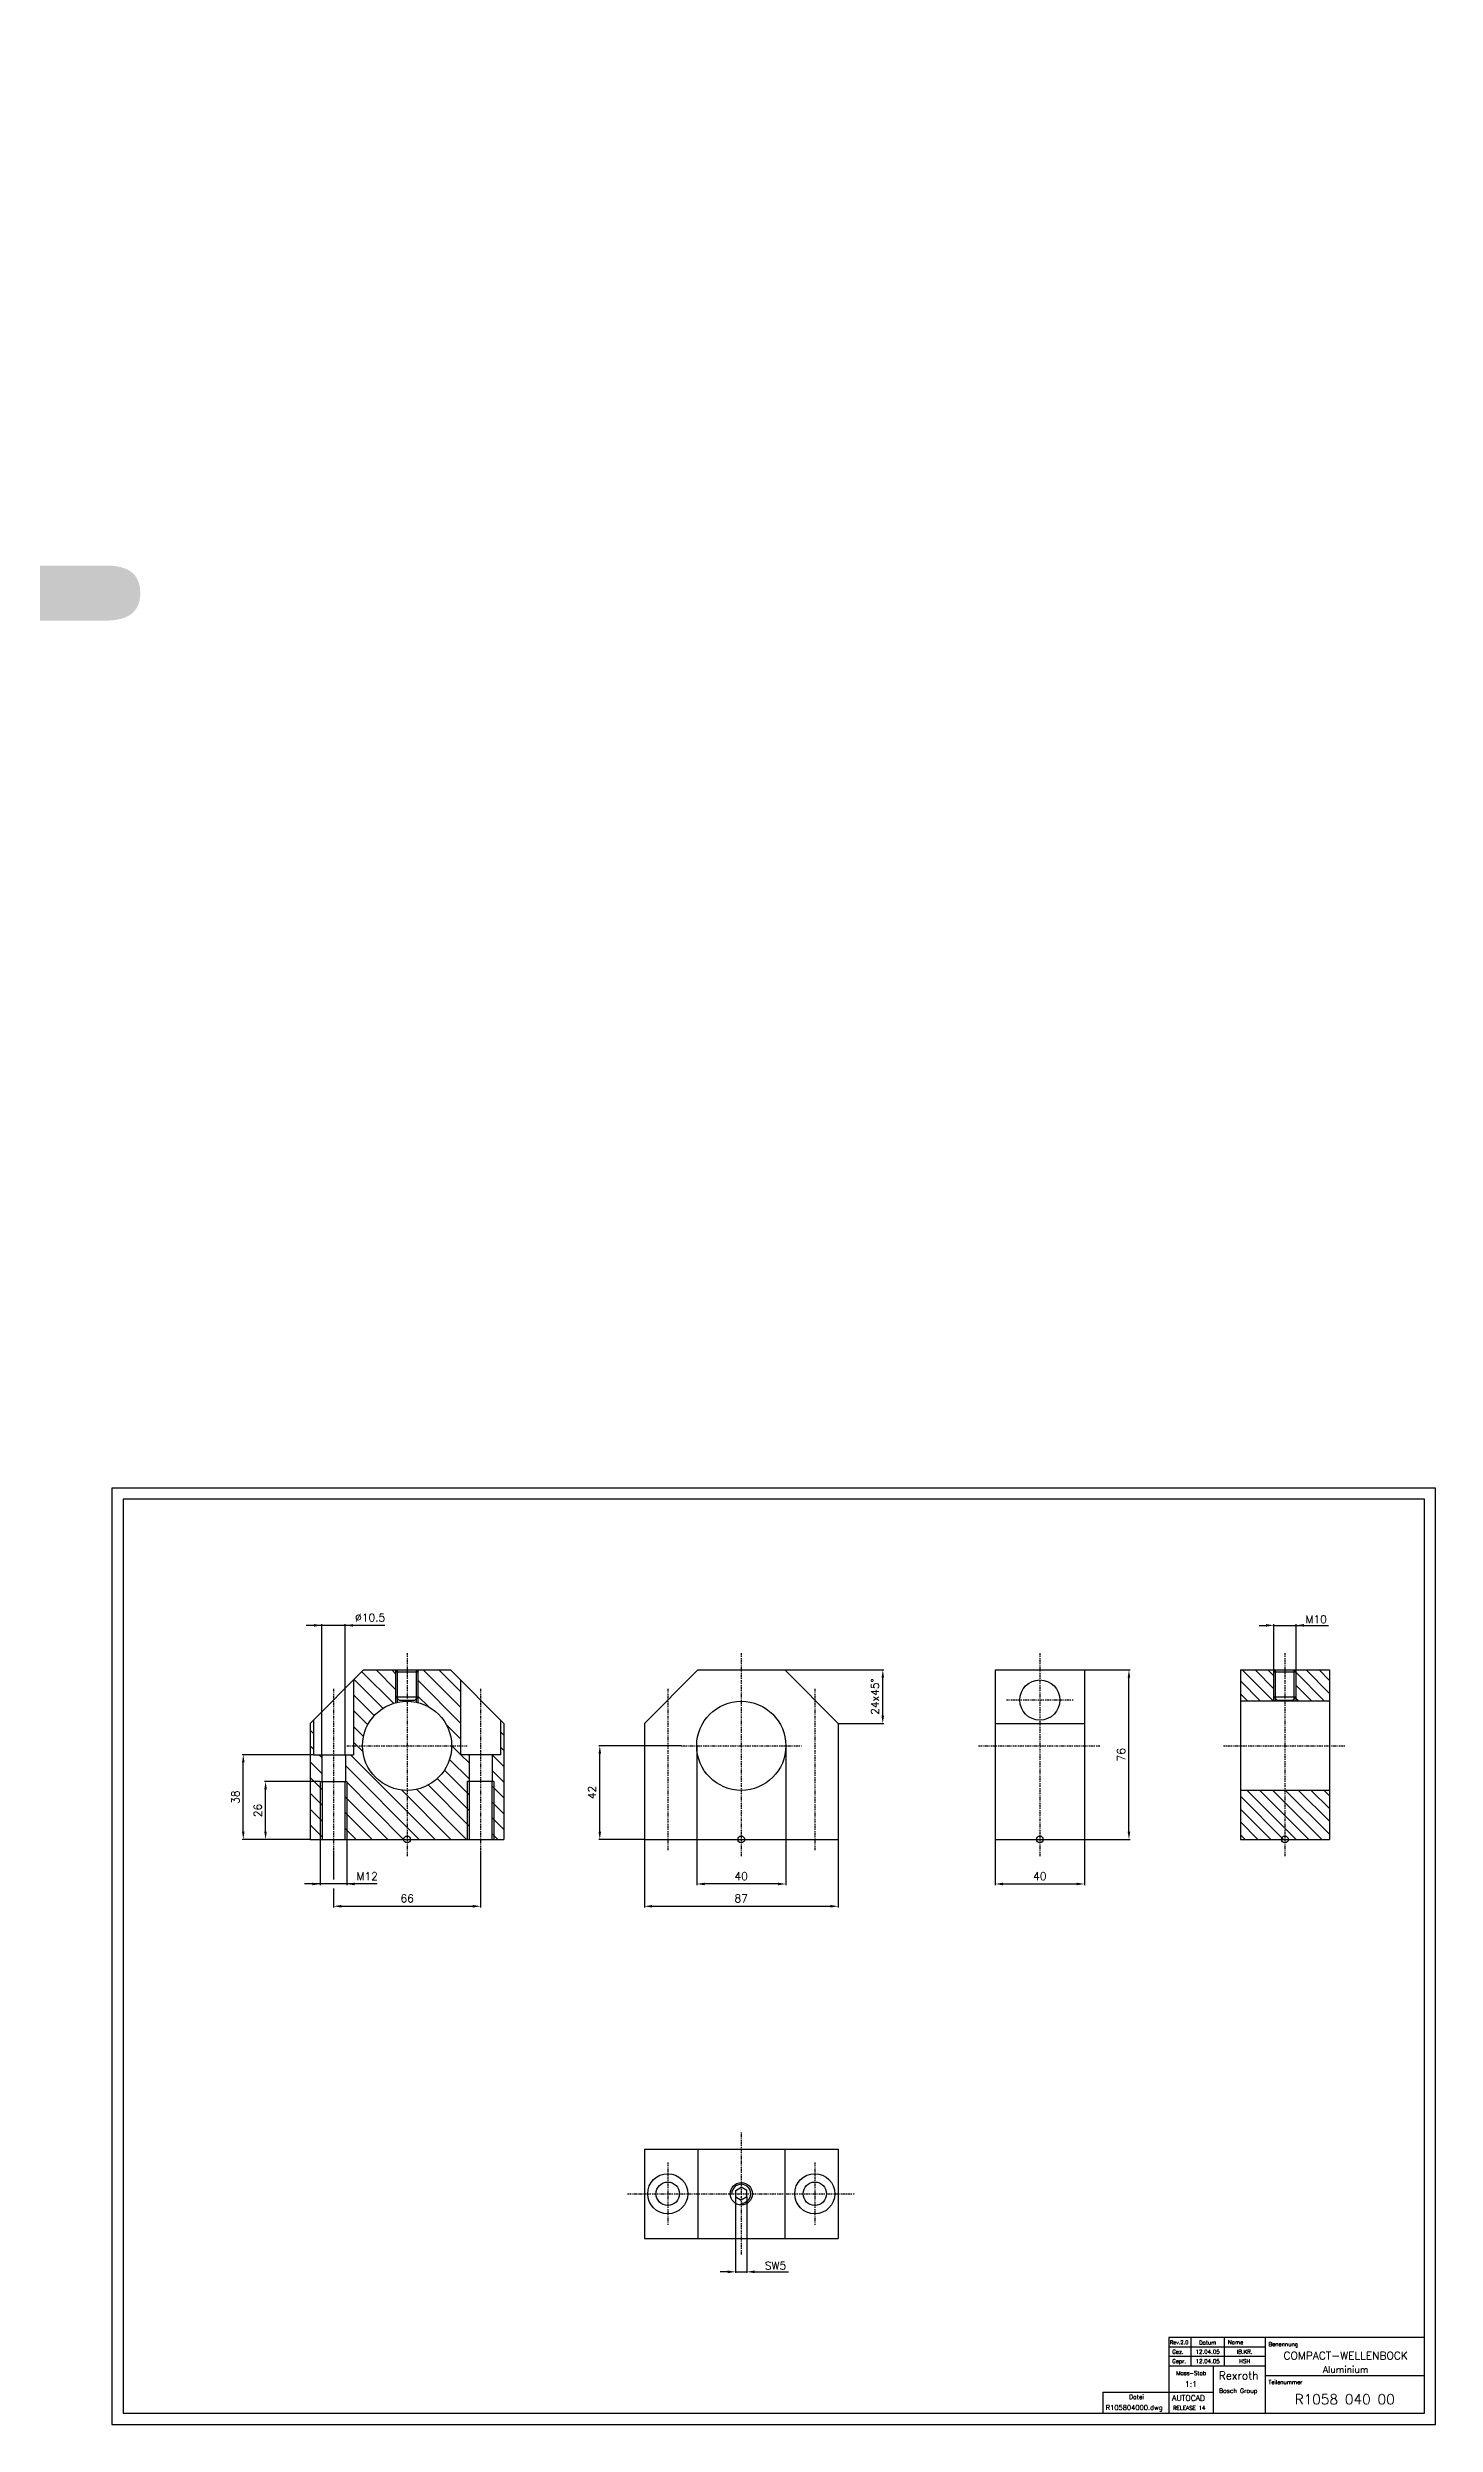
# Model space of a CAD drawing. Header units: millimetres. Extents: x -3388 to 4307, y 243 to 4457.
# Drawn here: x 3684 to 4307, y 3390 to 4457 of the extents above; entities that cross this region are included whole.
import ezdxf
from ezdxf.enums import TextEntityAlignment as Align

# ---------------------------------------------------------------- set-up
doc = ezdxf.new("R2010")
doc.units = ezdxf.units.MM
doc.linetypes.add('AUSGEZOGEN', pattern=[0])
doc.linetypes.add('STRICHPUNKT', pattern=[1, 0.5, -0.25, 0, -0.25])
for name, color, linetype in [('B3STAR', 3, 'AUSGEZOGEN'), ('L2STAR', 2, 'AUSGEZOGEN'), ('L3STAR', 3, 'AUSGEZOGEN'), ('L5STAR', 7, 'AUSGEZOGEN'), ('M2STAR', 2, 'STRICHPUNKT'), ('S2STAR', 2, 'AUSGEZOGEN'), ('T2STAR', 2, 'AUSGEZOGEN'), ('T3STAR', 3, 'AUSGEZOGEN')]:
    doc.layers.add(name, color=color, linetype=linetype)
doc.styles.add('SIMPLEX8', font='SIMPLEX8.shx')
doc.styles.get("Standard").update_dxf_attribs({"font": 'geniso.shx'})
doc.dimstyles.new('B3STAR', dxfattribs={"dimtxt": 3.5, "dimasz": 3.5, "dimexe": 0.5, "dimexo": 0, "dimgap": 1, "dimtad": 1, "dimdec": 4, "dimdsep": 46, "dimtxsty": 'SIMPLEX8', "dimcen": 1.5, "dimclrd": 2, "dimclre": 2, "dimclrt": 256, "dimadec": 0, "dimazin": 0, "dimtfac": 1, "dimtdec": 4, "dimtmove": 0, "dimatfit": 3, "dimfxl": 1, "dimtolj": 1, "dimtzin": 0, "dimarcsym": 0})

# ---------------------------------------------------------------- blocks, each defined once
blk = doc.blocks.new('*D32')
at = {"layer": 'B3STAR', "color": 2, "lineweight": -2, "transparency": 16777216}
for p, q in [((3993.2, 3492.4), (3993.2, 3458.3)), ((3998.2, 3492.4), (3998.2, 3458.3)), ((3989.7, 3458.8), (3986.2, 3458.8)), ((3993.2, 3458.8), (3998.2, 3458.8)), ((4001.7, 3458.8), (4016.9, 3458.8))]:
    blk.add_line(p, q, dxfattribs=at)
at = {"layer": 'B3STAR', "color": 2, "transparency": 16777216}
for points in [[(3989.7, 3459.4), (3989.7, 3458.2), (3993.2, 3458.8)], [(4001.7, 3459.4), (4001.7, 3458.2), (3998.2, 3458.8)]]:
    blk.add_solid(points, dxfattribs=at)
at = {"layer": 'DEFPOINTS', "color": 0, "transparency": 16777216}
for p in [(3993.2, 3492.4), (3998.2, 3492.4), (3998.2, 3458.8)]:
    blk.add_point(p, dxfattribs=at)
at = {"layer": 'B3STAR', "transparency": 16777216, "insert": (4011.1, 3461.6), "char_height": 3.5, "attachment_point": 5, "style": 'SIMPLEX8'}
blk.add_mtext('\\A1;SW5', dxfattribs=at)
blk = doc.blocks.new('R105804000_1')
at = {"layer": 'L5STAR'}
for p, q in [((-19.5, 76), (-43.5, 52)), ((-19.5, 76), (19.5, 76)), ((19.5, 76), (43.5, 52)), ((-43.5, 52), (-43.5, 0)), ((43.5, 52), (43.5, 0)), ((-43.5, 0), (43.5, 0))]:
    blk.add_line(p, q, dxfattribs=at)
blk.add_circle((0, 42), 20, dxfattribs=at)
at = {"layer": 'M2STAR'}
for p, q in [((0, 83.5), (0, -7.5)), ((-33, 67.5), (-33, -5)), ((33, 67.5), (33, -5)), ((-27, 42), (27, 42))]:
    blk.add_line(p, q, dxfattribs=at)
blk = doc.blocks.new('R105804000_2')
at = {"layer": 'L5STAR'}
for p, q in [((-20, 76), (-20, 0)), ((-20, 76), (20, 76)), ((20, 76), (20, 0)), ((-20, 52), (20, 52)), ((-20, 0), (20, 0))]:
    blk.add_line(p, q, dxfattribs=at)
blk.add_circle((0, 62.5), 9, dxfattribs=at)
at = {"layer": 'M2STAR'}
for p, q in [((0, 83.5), (0, -7.5)), ((15, 62.5), (-15, 62.5)), ((-27.5, 42), (27.5, 42))]:
    blk.add_line(p, q, dxfattribs=at)
blk = doc.blocks.new('R105804000_5')
at = {"layer": 'L2STAR'}
blk.add_arc((0, 0), 4.25, 270, 180, dxfattribs=at)
at = {"layer": 'L5STAR'}
for p, q in [((-43.5, 20), (43.5, 20)), ((-43.5, 20), (-43.5, -20)), ((-19.5, 20), (-19.5, -20)), ((19.5, 20), (19.5, -20)), ((43.5, 20), (43.5, -20)), ((-2.5, 1.4), (0, 2.9)), ((-2.5, -1.4), (-2.5, 1.4)), ((2.5, 1.4), (0, 2.9)), ((2.5, -1.4), (2.5, 1.4)), ((-2.5, -1.4), (0, -2.9)), ((2.5, -1.4), (0, -2.9)), ((-43.5, -20), (43.5, -20))]:
    blk.add_line(p, q, dxfattribs=at)
for centre, radius in [((-33, 0), 9), ((-33, 0), 5.25), ((0, 0), 5), ((33, 0), 9), ((33, 0), 5.25)]:
    blk.add_circle(centre, radius, dxfattribs=at)
at = {"layer": 'M2STAR'}
for p, q in [((0, 27.5), (0, -27.5)), ((-33, 14), (-33, -14)), ((33, 14), (33, -14)), ((-51, 0), (51, 0))]:
    blk.add_line(p, q, dxfattribs=at)
blk = doc.blocks.new('R105804000_11')
at = {"layer": 'L2STAR'}
for p, q in [((-5, 75.2), (-5, 76)), ((-4.3, 63.2), (-4.3, 76)), ((4.2, 63.2), (4.2, 76)), ((5, 75.2), (5, 76)), ((-5, 61.4), (-5, 64)), ((5, 61.4), (5, 64)), ((-39, 26), (-39, 0)), ((-27, 26), (-27, 0)), ((27, 26), (27, 0)), ((39, 26), (39, 0))]:
    blk.add_line(p, q, dxfattribs=at)
at = {"layer": 'L5STAR'}
for p, q in [((-19.5, 76), (-43.5, 52)), ((-19.5, 76), (19.5, 76)), ((-5, 75.2), (-4.3, 76)), ((-5, 75.2), (5, 75.2)), ((-5, 64), (-5, 75.2)), ((-4.3, 76), (4.2, 76)), ((4.2, 76), (5, 75.2)), ((5, 64), (5, 75.2)), ((19.5, 76), (43.5, 52)), ((-24, 71.5), (-24, 38)), ((-5, 64), (5, 64)), ((-5, 64), (-3.5, 62.5)), ((5, 64), (3.5, 62.5)), ((24, 71.5), (24, 38)), ((-42, 53.5), (-42, 38)), ((-4.3, 61.5), (-4.3, 63.2)), ((-3.5, 62.5), (3.5, 62.5)), ((4.2, 61.5), (4.2, 63.2)), ((42, 53.5), (42, 38)), ((-43.5, 52), (-43.5, 0)), ((43.5, 52), (43.5, 0)), ((-42, 38), (-24, 38)), ((-38.2, 38), (-38.2, 26)), ((-27.7, 38), (-27.7, 26)), ((42, 38), (24, 38)), ((27.8, 38), (27.8, 26)), ((38.2, 38), (38.2, 26)), ((-39, 26), (-27, 26)), ((-38.1, 26), (-38.1, 0)), ((-27.9, 26), (-27.9, 0)), ((39, 26), (27, 26)), ((27.9, 26), (27.9, 0)), ((38.1, 26), (38.1, 0)), ((-43.5, 0), (43.5, 0))]:
    blk.add_line(p, q, dxfattribs=at)
blk.add_circle((0, 42), 20, dxfattribs=at)
at = {"layer": 'M2STAR'}
for p, q in [((0, 83.5), (0, -7.5)), ((-33, 67.5), (-33, -5)), ((33, 67.5), (33, -5)), ((-27, 42), (27, 42))]:
    blk.add_line(p, q, dxfattribs=at)
at = {"layer": 'S2STAR'}
for p, q in [((-6.1, 61.1), (-20.3, 75.2)), ((-5, 67.1), (-13.9, 76)), ((-5, 74.1), (-6.9, 76)), ((24, 59.3), (7.3, 76)), ((24, 66.3), (14.3, 76)), ((-14.7, 55.5), (-24, 64.8)), ((-10.9, 58.8), (-23.8, 71.7)), ((24, 52.2), (5, 71.2)), ((9.6, 59.6), (5, 64.1)), ((-17.6, 51.4), (-24, 57.8)), ((-42, 47.5), (-43.5, 49)), ((-19.5, 46.2), (-24, 50.7)), ((-19.8, 39.5), (-24, 43.6)), ((24, 45.1), (17.6, 51.6)), ((43.5, 46.8), (42, 48.3)), ((-42, 40.4), (-43.5, 41.9)), ((-38.2, 29.6), (-43.5, 34.8)), ((-38.2, 36.7), (-39.6, 38)), ((5.5, 0), (-27.7, 33.2)), ((12.6, 0), (-25.4, 38)), ((27.8, 27.2), (19.1, 35.9)), ((24, 38.1), (20, 42.1)), ((27.8, 34.3), (24.1, 38)), ((43.5, 32.7), (38.2, 37.9)), ((43.5, 39.8), (42, 41.3)), ((-38.1, 22.4), (-43.5, 27.8)), ((-1.6, 0), (-27.7, 26.2)), ((19.6, 0), (-2.5, 22.2)), ((26.7, 0), (4.2, 22.5)), ((27.9, 5.9), (9.4, 24.4)), ((27.9, 12.9), (13.5, 27.3)), ((27.9, 20), (16.8, 31.1)), ((43.5, 18.6), (38.1, 24)), ((43.5, 25.6), (38.2, 30.9)), ((-38.1, 15.3), (-43.5, 20.7)), ((-38.1, 8.2), (-43.5, 13.6)), ((-8.7, 0), (-27.9, 19.2)), ((-15.7, 0), (-27.9, 12.2)), ((43.5, 11.5), (38.1, 16.9)), ((-38.1, 1.2), (-43.5, 6.6)), ((-22.8, 0), (-27.9, 5.1)), ((43.5, 4.4), (38.1, 9.8)), ((40.8, 0), (38.1, 2.7))]:
    blk.add_line(p, q, dxfattribs=at)
blk = doc.blocks.new('R105804000_21')
at = {"layer": 'L2STAR'}
for p, q in [((-5, 75.2), (-5, 76)), ((-4.3, 63.2), (-4.3, 76)), ((4.2, 63.2), (4.2, 76)), ((5, 75.2), (5, 76)), ((-5, 62), (-5, 64)), ((5, 62), (5, 64))]:
    blk.add_line(p, q, dxfattribs=at)
at = {"layer": 'L5STAR'}
for p, q in [((-20, 76), (-20, 0)), ((-20, 76), (20, 76)), ((-5, 75.2), (-4.3, 76)), ((-5, 75.2), (5, 75.2)), ((-5, 64), (-5, 75.2)), ((-4.3, 76), (4.2, 76)), ((4.2, 76), (5, 75.2)), ((5, 64), (5, 75.2)), ((20, 76), (20, 0)), ((-5, 64), (-3.5, 62.5)), ((-5, 64), (5, 64)), ((5, 64), (3.5, 62.5)), ((20, 62), (-20, 62)), ((-4.3, 62), (-4.3, 63.2)), ((-3.5, 62.5), (3.5, 62.5)), ((4.2, 62), (4.2, 63.2)), ((20, 22), (-20, 22)), ((-20, 0), (20, 0))]:
    blk.add_line(p, q, dxfattribs=at)
at = {"layer": 'M2STAR'}
for p, q in [((0, 83.5), (0, -7.5)), ((-27.5, 42), (27.5, 42))]:
    blk.add_line(p, q, dxfattribs=at)
at = {"layer": 'S2STAR'}
for p, q in [((-5.2, 62), (-19.2, 76)), ((-5, 67.6), (-13.4, 76)), ((-5, 73.3), (-7.7, 76)), ((17.8, 62), (5, 74.8)), ((20, 65.5), (9.5, 76)), ((20, 71.3), (15.3, 76)), ((-10.9, 62), (-20, 71.1)), ((-16.7, 62), (-20, 65.3)), ((12, 62), (5, 69)), ((6.3, 62), (4.6, 63.6)), ((5.1, 0), (-16.9, 22)), ((10.8, 0), (-11.2, 22)), ((16.6, 0), (-5.4, 22)), ((20, 2.3), (0.3, 22)), ((20, 8.1), (6.1, 22)), ((20, 13.8), (11.8, 22)), ((20, 19.6), (17.6, 22)), ((-0.6, 0), (-20, 19.4)), ((-6.4, 0), (-20, 13.6)), ((-12.1, 0), (-20, 7.9)), ((-17.9, 0), (-20, 2.1))]:
    blk.add_line(p, q, dxfattribs=at)

msp = doc.modelspace()

# ---------------------------------------------------------------- linework, layer by layer
at = {"layer": 'B3STAR', "color": 2}
for p, q in [((3835.74524, 3748.78065), (3800.48858, 3748.78065)), ((3807.48858, 3690.88065), (3807.48858, 3749.28065)), ((3817.98858, 3690.88065), (3817.98858, 3749.28065)), ((4015.33858, 3728.78065), (4059.73858, 3728.78065)), ((4059.23858, 3708.28065), (4059.23858, 3725.28065)), ((4149.83858, 3728.78065), (4170.23858, 3728.78065)), ((4169.73858, 3656.28065), (4169.73858, 3725.28065)), ((4039.33858, 3704.78065), (4059.73858, 3704.78065)), ((3803.63858, 3690.78065), (3771.73858, 3690.78065)), ((3968.73858, 3694.78065), (3931.73858, 3694.78065)), ((3932.23858, 3656.28065), (3932.23858, 3691.28065)), ((3975.73858, 3694.68065), (3975.73858, 3632.28065)), ((4015.73858, 3694.68065), (4015.73858, 3632.28065)), ((3772.23858, 3656.28065), (3772.23858, 3687.28065)), ((3806.63858, 3678.78065), (3781.73858, 3678.78065)), ((3782.23858, 3656.28065), (3782.23858, 3675.28065)), ((3802.13858, 3652.78065), (3771.73858, 3652.78065)), ((3806.73858, 3652.68065), (3806.73858, 3632.28065)), ((3812.73858, 3647.68065), (3812.73858, 3634.78065)), ((3818.73858, 3652.68065), (3818.73858, 3632.28065)), ((3878.73858, 3647.68065), (3878.73858, 3622.28065)), ((3952.13858, 3652.78065), (3931.73858, 3652.78065)), ((3952.23858, 3652.68065), (3952.23858, 3622.28065)), ((4039.23858, 3652.68065), (4039.23858, 3622.28065)), ((4109.73858, 3652.68065), (4109.73858, 3632.28065)), ((4149.73858, 3652.68065), (4149.73858, 3632.28065)), ((4149.83858, 3652.78065), (4170.23858, 3652.78065)), ((3832.32858, 3632.78065), (3799.73858, 3632.78065)), ((3812.73858, 3630.78065), (3812.73858, 3622.28065)), ((4012.23858, 3632.78065), (3979.23858, 3632.78065)), ((4113.23858, 3632.78065), (4146.23858, 3632.78065)), ((3816.23858, 3622.78065), (3875.23858, 3622.78065)), ((3955.73858, 3622.78065), (4035.73858, 3622.78065))]:
    msp.add_line(p, q, dxfattribs=at)
at = {"layer": 'B3STAR', "color": 2, "linetype": 'ByBlock'}
for p, q in [((4228.23858, 3748.78065), (4231.23858, 3748.78065)), ((4234.73858, 3728.78065), (4234.73858, 3749.28065)), ((4234.73858, 3748.78065), (4259.23858, 3748.78065)), ((4244.73858, 3728.78065), (4244.73858, 3749.28065))]:
    msp.add_line(p, q, dxfattribs=at)
at = {"layer": 'B3STAR'}
for centre in [(3845.73858, 3652.78065), (3995.73858, 3652.78065), (4129.73858, 3652.78065), (4239.73858, 3652.78065)]:
    msp.add_circle(centre, 1.5, dxfattribs=at)
at = {"layer": 'B3STAR', "color": 0, "linetype": 'ByBlock'}
msp.add_point((4244.73858, 3748.78065), dxfattribs=at)
at = {"layer": 'B3STAR', "color": 2}
for points in [[(3803.98858, 3749.36398), (3803.98858, 3748.19732), (3807.48858, 3748.78065)], [(3821.48858, 3749.36398), (3821.48858, 3748.19732), (3817.98858, 3748.78065)], [(4058.65524, 3725.28065), (4059.82191, 3725.28065), (4059.23858, 3728.78065)], [(4169.15524, 3725.28065), (4170.32191, 3725.28065), (4169.73858, 3728.78065)], [(4058.65524, 3708.28065), (4059.82191, 3708.28065), (4059.23858, 3704.78065)], [(3771.65524, 3687.28065), (3772.82191, 3687.28065), (3772.23858, 3690.78065)], [(3931.65524, 3691.28065), (3932.82191, 3691.28065), (3932.23858, 3694.78065)], [(3781.65524, 3675.28065), (3782.82191, 3675.28065), (3782.23858, 3678.78065)], [(3771.65524, 3656.28065), (3772.82191, 3656.28065), (3772.23858, 3652.78065)], [(3781.65524, 3656.28065), (3782.82191, 3656.28065), (3782.23858, 3652.78065)], [(3931.65524, 3656.28065), (3932.82191, 3656.28065), (3932.23858, 3652.78065)], [(4169.15524, 3656.28065), (4170.32191, 3656.28065), (4169.73858, 3652.78065)], [(3803.23858, 3633.36398), (3803.23858, 3632.19732), (3806.73858, 3632.78065)], [(3822.23858, 3633.36398), (3822.23858, 3632.19732), (3818.73858, 3632.78065)], [(3979.23858, 3633.36398), (3979.23858, 3632.19732), (3975.73858, 3632.78065)], [(4012.23858, 3633.36398), (4012.23858, 3632.19732), (4015.73858, 3632.78065)], [(4113.23858, 3633.36398), (4113.23858, 3632.19732), (4109.73858, 3632.78065)], [(4146.23858, 3633.36398), (4146.23858, 3632.19732), (4149.73858, 3632.78065)], [(3816.23858, 3623.36398), (3816.23858, 3622.19732), (3812.73858, 3622.78065)], [(3875.23858, 3623.36398), (3875.23858, 3622.19732), (3878.73858, 3622.78065)], [(3955.73858, 3623.36398), (3955.73858, 3622.19732), (3952.23858, 3622.78065)], [(4035.73858, 3623.36398), (4035.73858, 3622.19732), (4039.23858, 3622.78065)]]:
    msp.add_solid(points, dxfattribs=at)
at = {"layer": 'B3STAR', "color": 2, "linetype": 'ByBlock'}
for points in [[(4231.23858, 3749.36398), (4231.23858, 3748.19732), (4234.73858, 3748.78065)], [(4248.23858, 3749.36398), (4248.23858, 3748.19732), (4244.73858, 3748.78065)]]:
    msp.add_solid(points, dxfattribs=at)
at = {"layer": 'DEFPOINTS', "color": 0, "linetype": 'ByBlock'}
for p in [(4234.73858, 3728.78065), (4244.73858, 3728.78065)]:
    msp.add_point(p, dxfattribs=at)
at = {"layer": 'L2STAR'}
for p, q in [((3713.30866, 3810.33221), (3713.30866, 3390.33221)), ((4307.30866, 3810.33221), (3713.30866, 3810.33221)), ((4307.30866, 3390.33221), (4307.30866, 3810.33221)), ((3713.30866, 3390.33221), (4307.30866, 3390.33221))]:
    msp.add_line(p, q, dxfattribs=at)
at = {"layer": 'L3STAR'}
for p, q in [((3718.30866, 3805.33221), (3718.30866, 3395.33221)), ((4302.30866, 3805.33221), (3718.30866, 3805.33221)), ((4302.30866, 3395.33221), (4302.30866, 3805.33221)), ((4302.30866, 3429.33214), (4187.55866, 3429.33214)), ((4187.55866, 3429.33214), (4187.55866, 3395.33221)), ((4187.55866, 3425.08214), (4230.80866, 3425.08214)), ((4197.55866, 3429.33214), (4197.55866, 3416.58214)), ((4212.55866, 3416.58214), (4212.55866, 3429.33214)), ((4230.80866, 3429.33214), (4230.80866, 3395.33221)), ((4230.80866, 3420.83214), (4187.55866, 3420.83214)), ((4187.55866, 3416.58214), (4230.80866, 3416.58214)), ((4207.55866, 3416.58214), (4207.55866, 3395.33221)), ((4230.80866, 3412.33214), (4302.30866, 3412.33214)), ((4158.05866, 3404.87605), (4187.55866, 3404.87605)), ((4158.05866, 3404.87605), (4158.05866, 3395.33221)), ((4187.55866, 3404.87605), (4207.55866, 3404.87605)), ((3718.30866, 3395.33221), (4302.30866, 3395.33221))]:
    msp.add_line(p, q, dxfattribs=at)

# ---------------------------------------------------------------- block references
for name, p in [('R105804000_11', (3845.73858, 3652.78065)), ('R105804000_1', (3995.73858, 3652.78065)), ('R105804000_2', (4129.73858, 3652.78065)), ('R105804000_21', (4239.73858, 3652.78065)), ('R105804000_5', (3995.73858, 3493.81439))]:
    msp.add_blockref(name, p)

# ---------------------------------------------------------------- texts
msp.add_text('ZPL', height=257.055691).set_placement((3203.36702, 4199.505))
at = {"layer": 'B3STAR', "style": 'SIMPLEX8'}
for s, p in [('%%c10.5', (3829.16191, 3752.28065)), ('M12', (3827.82858, 3636.28065)), ('40', (3995.73858, 3636.28065)), ('40', (4129.73858, 3636.28065)), ('66', (3845.73858, 3626.28065)), ('87', (3995.73858, 3626.28065))]:
    msp.add_text(s, height=3.5, dxfattribs=at).set_placement(p, align=Align.MIDDLE_CENTER)
for s, p in [('24x45%%d', (4055.73858, 3716.78065)), ('76', (4166.23858, 3690.78065)), ('38', (3768.73858, 3671.78065)), ('26', (3778.73858, 3665.78065)), ('42', (3928.73858, 3673.78065))]:
    msp.add_text(s, height=3.5, rotation=90, dxfattribs=at).set_placement(p, align=Align.MIDDLE_CENTER)
at = {"layer": 'B3STAR', "linetype": 'ByBlock', "insert": (4253.73858, 3751.53065), "char_height": 3.5, "attachment_point": 5, "style": 'SIMPLEX8'}
msp.add_mtext('\\A1;M10', dxfattribs=at)
at = {"layer": 'L5STAR', "color": 7, "style": 'SIMPLEX8'}
for s, height, p in [('Rexroth', 3.5, (4210.01895, 3410.53297)), ('Bosch Group', 2, (4210.15086, 3404.44783))]:
    msp.add_text(s, height=height, dxfattribs=at).set_placement(p)
at = {"layer": 'T2STAR', "style": 'SIMPLEX8'}
for s, height, p in [('Rev.2.0', 1.7, (4188.05766, 3426.30714)), ('Gez.', 1.8, (4189.15766, 3422.05714)), ('Name', 1.8, (4214.15766, 3426.30714)), ('Benennung', 1.8, (4232.40766, 3425.43214)), ('Gepr.', 1.8, (4189.15766, 3417.80714)), ('Datei', 2, (4169.77076, 3401.68988)), ('AUTOCAD', 2.5, (4189.0942, 3400.92697)), ('Teilenummer', 1.8, (4232.40766, 3408.43224)), ('R105804000.dwg', 2.2, (4159.31407, 3396.82772)), ('RELEASE 14', 1.8, (4189.51407, 3396.82772))]:
    msp.add_text(s, height=height, dxfattribs=at).set_placement(p)
for s, height, p in [('12.04.05', 1.8, (4205.05866, 3422.95724)), ('Datum', 1.8, (4205.05866, 3427.02724)), ('IB.KR.', 1.8, (4221.68366, 3422.95724)), ('Mass-Stab', 1.8, (4197.65766, 3413.38284)), ('12.04.05', 1.8, (4205.05866, 3418.70724)), ('HSH', 1.8, (4221.68366, 3418.70724)), ('1:1', 2.5, (4197.55866, 3408.44224))]:
    msp.add_text(s, height=height, dxfattribs=at).set_placement(p, align=Align.MIDDLE)
at = {"layer": 'T3STAR', "style": 'SIMPLEX8'}
for s, height, p in [('COMPACT-WELLENBOCK', 3.5, (4267.00766, 3421.23154)), ('Aluminium', 3, (4267.00766, 3415.03154)), ('R1058 040 00', 4.5, (4266.55866, 3401.61404))]:
    msp.add_text(s, height=height, dxfattribs=at).set_placement(p, align=Align.MIDDLE)

# ---------------------------------------------------------------- dimensions: what is measured, and where the dimension line sits
at = {"layer": 'B3STAR'}
dim = msp.add_linear_dim(base=(3998.23858, 3458.81439), p1=(3993.23858, 3492.37101), p2=(3998.23858, 3492.37101), text='SW5', dimstyle='B3STAR', dxfattribs=at)
dim.commit()
dim.dimension.update_dxf_attribs({"geometry": '*D32', "text_midpoint": (4011.07191, 3461.56439)})

doc.saveas('drawing.dxf')
